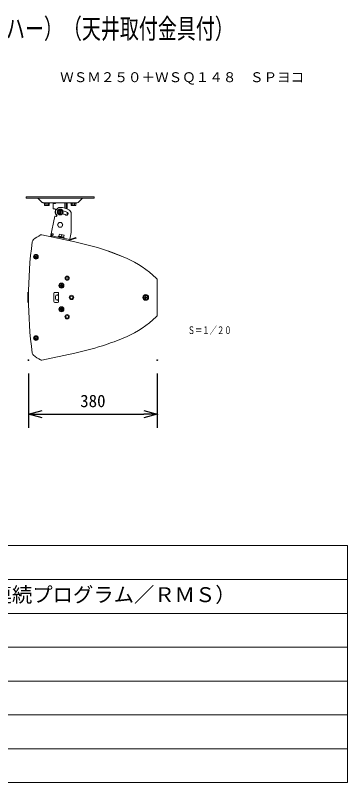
# Model space of a CAD drawing. Units: millimetres, scale not verified. Extents: x -63 to 62, y -56 to 57.
# Drawn here: x 13.5 to 62.5, y -56.5 to 56.8 of the extents above; entities that cross this region are included whole.
import ezdxf
from ezdxf.enums import TextEntityAlignment as Align

# ---------------------------------------------------------------- set-up
doc = ezdxf.new("R2010")
doc.units = ezdxf.units.MM
doc.header["$LTSCALE"] = 0.125
doc.header["$PDMODE"] = 32
doc.header["$PDSIZE"] = 0.0625
for name, color, linetype, lineweight in [('0-0_0', 7, 'Continuous', 25), ('0-1_WAKU', 1, 'Continuous', 18), ('0-4_GAIKEI', 1, 'Continuous', 18), ('0-5_SUNPO', 7, 'Continuous', 25)]:
    doc.layers.add(name, color=color, linetype=linetype, lineweight=lineweight)
for name, color, linetype in [('0-2_MOJI1', 7, 'Continuous'), ('0-3_TOUROKU', 7, 'Continuous'), ('0-6_DEFPOINTS', 7, 'Continuous')]:
    doc.layers.add(name, color=color, linetype=linetype)
doc.styles.add('ＭＳ ゴシック', font='')
doc.styles.get('ＭＳ ゴシック').set_extended_font_data('MS Gothic')

# ---------------------------------------------------------------- blocks, each defined once
blk = doc.blocks.new('_OPEN30')
at = {"layer": '0-0_0'}
blk.add_line((0, 0), (-1, 0), dxfattribs=at)
blk.add_lwpolyline([(-1, 0.26795), (0, 0), (-1, -0.26795)], dxfattribs=at)
blk = doc.blocks.new('D8')
at = {"layer": '0-5_SUNPO'}
for p, q in [((10.1576, 5.2152), (10.1576, -2.7848)), ((29.1576, 5.2152), (29.1576, -2.7848)), ((12.1576, -0.7848), (27.1576, -0.7848))]:
    blk.add_line(p, q, dxfattribs=at)
at = {"layer": '0-6_DEFPOINTS'}
for p in [(10.1576, 7.2152), (29.1576, 7.2152), (29.1576, -0.7848)]:
    blk.add_point(p, dxfattribs=at)
at = {"layer": '0-5_SUNPO', "xscale": 2, "yscale": 2, "rotation": 180}
blk.add_blockref('_OPEN30', (10.1576, -0.7848), dxfattribs=at)
at = {"layer": '0-5_SUNPO', "xscale": 2, "yscale": 2}
blk.add_blockref('_OPEN30', (29.1576, -0.7848), dxfattribs=at)
at = {"layer": '0-5_SUNPO', "style": 'ＭＳ ゴシック'}
blk.add_text('380', height=1.833, dxfattribs=at).set_placement((17.7826, -0.2848), align=Align.BOTTOM_LEFT)

msp = doc.modelspace()

# ---------------------------------------------------------------- linework, layer by layer
at = {"layer": '0-1_WAKU', "color": 4}
for p, q in [((62.4954, -21.4908), (-62.5046, -21.4908)), ((62.4954, -56.4908), (62.4954, -21.4908)), ((-62.5046, -56.4908), (62.4954, -56.4908))]:
    msp.add_line(p, q, dxfattribs=at)
at = {"layer": '0-1_WAKU'}
for p, q in [((-62.5046, -26.4908), (62.4954, -26.4908)), ((-62.5046, -31.4908), (62.4954, -31.4908)), ((-62.5046, -36.4908), (62.4954, -36.4908)), ((-62.5046, -41.4908), (62.4954, -41.4908)), ((-62.5046, -46.4908), (62.4954, -46.4908)), ((-62.5046, -51.4908), (62.4954, -51.4908))]:
    msp.add_line(p, q, dxfattribs=at)
at = {"layer": '0-4_GAIKEI', "color": 7}
for p, q in [((15.1012, 30.0006), (15.1012, 29.8406)), ((25.1012, 30.0006), (15.1012, 30.0006)), ((25.1012, 29.8406), (15.1012, 29.8406)), ((17.4693, 29.1975), (16.8262, 29.8406)), ((22.7331, 29.1975), (23.3762, 29.8406)), ((25.1012, 30.0006), (25.1012, 29.8406)), ((22.6199, 29.1506), (17.5825, 29.1506)), ((19.0762, 28.2206), (19.0762, 29.1106)), ((19.0774, 29.1306), (19.0774, 29.1506)), ((19.0774, 29.1306), (19.3849, 29.1306)), ((19.081, 29.0206), (19.3262, 29.0206)), ((19.3849, 29.1306), (19.3849, 29.1506)), ((19.4262, 29.1206), (19.4262, 29.1506)), ((20.7762, 28.3554), (20.7762, 29.1506)), ((21.1262, 29.1106), (21.1262, 28.2317)), ((19.2888, 28.2206), (19.0762, 28.2206)), ((19.6239, 27.1872), (19.5709, 27.2403)), ((21.7304, 27.5136), (21.7304, 24.7576)), ((18.673, 24.1295), (19.3175, 27.1618)), ((19.3175, 27.1618), (19.4887, 27.1254)), ((22.2696, 23.365), (17.3788, 24.4046)), ((18.9824, 24.5749), (18.7769, 24.6186)), ((18.9762, 24.0651), (19.0594, 24.4563)), ((19.0095, 24.2216), (21.5038, 23.6914)), ((21.4705, 23.5349), (21.7304, 24.7576)), ((16.1818, 23.7086), (16.2063, 23.7274)), ((26.9255, 22.0953), (29.8755, 20.9592)), ((34.4255, 12.6592), (34.4255, 17.6592)), ((17.3788, 5.9139), (22.2696, 6.9534))]:
    msp.add_line(p, q, dxfattribs=at)
at = {"layer": '0-4_GAIKEI'}
for p, q in [((17.7137, 29.1506), (17.7137, 29.1006)), ((17.7137, 29.1006), (17.8048, 29.0277)), ((18.5887, 29.1006), (17.7137, 29.1006)), ((17.8048, 29.0277), (17.8048, 28.7688)), ((17.8048, 28.7688), (17.8548, 28.7506)), ((18.1162, 28.7506), (17.8548, 28.7506)), ((17.978, 29.0277), (17.978, 28.7688)), ((18.1162, 28.7506), (18.1162, 28.8406)), ((18.1162, 28.8406), (18.1862, 28.8406)), ((18.1862, 28.7506), (18.1862, 28.8406)), ((18.4476, 28.7506), (18.1862, 28.7506)), ((18.3244, 29.0277), (18.3244, 28.7688)), ((18.4976, 28.7688), (18.4476, 28.7506)), ((18.5887, 29.1006), (18.4976, 29.0277)), ((18.4976, 29.0277), (18.4976, 28.7688)), ((18.5887, 29.1506), (18.5887, 29.1006)), ((19.2362, 29.1106), (19.2362, 29.0206)), ((20.8174, 29.1306), (20.8174, 29.1506)), ((20.8174, 29.1306), (21.1249, 29.1306)), ((20.9662, 28.295), (20.9662, 29.1106)), ((21.1249, 29.1306), (21.1249, 29.1506)), ((21.6137, 29.1506), (21.6137, 29.1006)), ((21.6137, 29.1006), (21.7048, 29.0277)), ((22.4887, 29.1006), (21.6137, 29.1006)), ((21.7048, 29.0277), (21.7048, 28.7688)), ((21.7048, 28.7688), (21.7548, 28.7506)), ((22.0162, 28.7506), (21.7548, 28.7506)), ((21.878, 29.0277), (21.878, 28.7688)), ((22.0162, 28.7506), (22.0162, 28.8406)), ((22.0162, 28.8406), (22.0862, 28.8406)), ((22.0862, 28.7506), (22.0862, 28.8406)), ((22.3476, 28.7506), (22.0862, 28.7506)), ((22.2244, 29.0277), (22.2244, 28.7688)), ((22.3976, 28.7688), (22.3476, 28.7506)), ((22.4887, 29.1006), (22.3976, 29.0277)), ((22.3976, 29.0277), (22.3976, 28.7688)), ((22.4887, 29.1506), (22.4887, 29.1006)), ((19.928, 28.0706), (19.7548, 27.7706)), ((19.7548, 27.7706), (19.928, 27.4706)), ((19.928, 28.0706), (20.2744, 28.0706)), ((19.928, 27.4706), (20.2744, 27.4706)), ((19.9387, 27.8056), (19.9387, 27.7356)), ((20.0662, 27.8056), (19.9387, 27.8056)), ((19.9387, 27.7356), (20.0662, 27.7356)), ((20.0662, 28.0706), (20.0662, 27.8056)), ((20.0662, 27.7356), (20.0662, 27.4706)), ((20.1362, 27.8056), (20.1362, 28.0706)), ((20.2637, 27.8056), (20.1362, 27.8056)), ((20.1362, 27.4706), (20.1362, 27.7356)), ((20.1362, 27.7356), (20.2637, 27.7356)), ((20.2637, 27.7356), (20.2637, 27.8056)), ((20.4476, 27.7706), (20.2744, 28.0706)), ((20.2744, 27.4706), (20.4476, 27.7706)), ((21.1262, 27.7307), (21.1262, 27.3044)), ((19.8991, 26.2206), (19.697, 25.8706)), ((20.3033, 26.2206), (19.8991, 26.2206)), ((20.5053, 25.8706), (20.3033, 26.2206)), ((19.697, 25.8706), (19.8991, 25.5206)), ((19.8991, 25.5206), (20.3033, 25.5206)), ((20.3033, 25.5206), (20.5053, 25.8706)), ((18.8295, 24.0962), (18.9334, 24.5853)), ((19.8086, 24.1335), (19.792, 24.0552)), ((19.8086, 24.1335), (20.689, 23.9464)), ((19.915, 24.2131), (19.8942, 24.1153)), ((19.915, 24.2131), (20.6242, 24.0624)), ((19.9272, 24.2105), (19.9896, 24.5039)), ((19.9896, 24.5039), (20.6743, 24.3584)), ((20.2696, 24.1377), (20.3282, 24.4134)), ((20.6242, 24.0624), (20.6034, 23.9646)), ((20.6119, 24.065), (20.6743, 24.3584)), ((20.689, 23.9464), (20.6723, 23.8681)), ((21.4841, 23.5988), (22.4535, 23.9138)), ((22.4226, 24.0089), (21.5081, 23.7117)), ((22.4535, 23.9138), (22.4226, 24.0089)), ((16.4255, 21.1859), (16.4255, 21.1359)), ((16.4605, 21.1859), (16.4255, 21.1859)), ((16.4255, 21.1359), (16.4605, 21.1359)), ((16.5005, 21.2609), (16.5005, 21.2259)), ((16.5505, 21.2609), (16.5005, 21.2609)), ((16.5005, 21.0959), (16.5005, 21.0609)), ((16.5005, 21.0609), (16.5505, 21.0609)), ((16.5505, 21.2259), (16.5505, 21.2609)), ((16.5505, 21.0609), (16.5505, 21.0959)), ((16.6255, 21.1859), (16.5905, 21.1859)), ((16.5905, 21.1359), (16.6255, 21.1359)), ((16.6255, 21.1359), (16.6255, 21.1859)), ((20.2555, 17.0301), (20.2555, 17.0651)), ((20.2555, 17.0651), (20.2955, 17.0651)), ((20.2955, 17.0651), (20.2955, 17.0301)), ((19.3255, 15.9101), (19.7255, 15.9101)), ((20.1205, 16.8901), (20.1205, 16.9301)), ((20.1205, 16.9301), (20.1555, 16.9301)), ((20.1555, 16.8901), (20.1205, 16.8901)), ((20.2555, 16.7551), (20.2555, 16.7901)), ((20.2955, 16.7551), (20.2555, 16.7551)), ((20.2955, 16.7901), (20.2955, 16.7551)), ((20.3955, 16.9301), (20.4305, 16.9301)), ((20.4305, 16.8901), (20.3955, 16.8901)), ((20.4305, 16.9301), (20.4305, 16.8901)), ((19.1755, 14.5601), (19.1755, 15.7601)), ((19.4264, 15.3976), (19.4264, 14.9226)), ((19.4489, 15.4976), (19.8305, 15.4976)), ((19.8305, 14.8226), (19.4489, 14.8226)), ((19.7505, 15.5976), (19.7505, 15.4976)), ((19.8755, 15.5976), (19.7505, 15.5976)), ((19.7505, 14.8226), (19.7505, 14.7226)), ((19.8305, 14.8226), (19.8305, 15.4976)), ((19.8755, 15.7601), (19.8755, 14.5601)), ((32.5705, 15.1792), (32.6055, 15.1792)), ((32.5705, 15.1392), (32.5705, 15.1792)), ((32.6055, 15.1392), (32.5705, 15.1392)), ((32.7055, 15.3142), (32.7455, 15.3142)), ((32.7055, 15.2792), (32.7055, 15.3142)), ((32.7055, 15.0042), (32.7055, 15.0392)), ((32.7455, 15.0042), (32.7055, 15.0042)), ((32.7455, 15.3142), (32.7455, 15.2792)), ((32.7455, 15.0392), (32.7455, 15.0042)), ((32.8455, 15.1792), (32.8805, 15.1792)), ((32.8805, 15.1392), (32.8455, 15.1392)), ((32.8805, 15.1792), (32.8805, 15.1392)), ((19.7255, 14.4101), (19.3255, 14.4101)), ((19.7505, 14.7226), (19.8755, 14.7226)), ((20.1205, 13.3901), (20.1205, 13.4301)), ((20.1205, 13.4301), (20.1555, 13.4301)), ((20.1555, 13.3901), (20.1205, 13.3901)), ((20.2555, 13.5301), (20.2555, 13.5651)), ((20.2555, 13.5651), (20.2955, 13.5651)), ((20.2555, 13.2551), (20.2555, 13.2901)), ((20.2955, 13.2551), (20.2555, 13.2551)), ((20.2955, 13.5651), (20.2955, 13.5301)), ((20.2955, 13.2901), (20.2955, 13.2551)), ((20.3955, 13.4301), (20.4305, 13.4301)), ((20.4305, 13.3901), (20.3955, 13.3901)), ((20.4305, 13.4301), (20.4305, 13.3901)), ((16.4255, 9.1842), (16.4605, 9.1842)), ((16.4255, 9.1342), (16.4255, 9.1842)), ((16.4605, 9.1342), (16.4255, 9.1342)), ((16.5005, 9.2592), (16.5505, 9.2592)), ((16.5005, 9.2242), (16.5005, 9.2592)), ((16.5005, 9.0592), (16.5005, 9.0942)), ((16.5505, 9.2592), (16.5505, 9.2242)), ((16.5505, 9.0942), (16.5505, 9.0592)), ((16.5905, 9.1842), (16.6255, 9.1842)), ((16.6255, 9.1342), (16.5905, 9.1342)), ((16.6255, 9.1842), (16.6255, 9.1342)), ((16.5505, 9.0592), (16.5005, 9.0592))]:
    msp.add_line(p, q, dxfattribs=at)
at = {"layer": '0-4_GAIKEI', "color": 7, "lineweight": 25}
for p, q in [((15.3574, 14.4042), (15.3574, 15.9156)), ((15.3574, 15.9156), (15.4755, 15.9156)), ((15.3574, 14.4042), (15.4755, 14.4042))]:
    msp.add_line(p, q, dxfattribs=at)
at = {"layer": '0-4_GAIKEI'}
for centre, radius in [((20.1012, 27.7706), 0.4375), ((16.5255, 21.1609), 0.35), ((16.5255, 21.1609), 0.25), ((21.1255, 18.0101), 0.3013), ((21.1255, 18.0101), 0.3), ((21.1255, 18.0101), 0.175), ((20.2755, 16.9101), 0.375), ((20.2755, 16.9101), 0.2625), ((21.7755, 15.1601), 0.325), ((21.7755, 15.1601), 0.2), ((32.7255, 15.1592), 0.425), ((32.7255, 15.1592), 0.2995), ((20.2755, 13.4101), 0.375), ((20.2755, 13.4101), 0.2625), ((21.1255, 12.3101), 0.325), ((21.1255, 12.3101), 0.2), ((16.5255, 9.1592), 0.35), ((16.5255, 9.1592), 0.25)]:
    msp.add_circle(centre, radius, dxfattribs=at)
at = {"layer": '0-4_GAIKEI', "color": 7}
for centre, radius, start, end in [((17.5825, 29.3106), 0.16, 225, 270), ((18.8762, 29.1106), 0.2, 0, 11.54631), ((18.8762, 29.1106), 0.36, 0, 3.19658), ((19.3262, 29.1206), 0.1, 270, 0), ((20.1012, 27.7706), 0.675, 90, 222.46433), ((20.1012, 25.8706), 2.575, 59.85415, 90), ((21.3262, 29.1106), 0.2, 168.43406, 180), ((22.6199, 29.3106), 0.16, 270, 315), ((19.2888, 28.0956), 0.125, 338.19625, 90), ((20.1012, 27.7706), 0.75, 158.19625, 225), ((19.5147, 27.2476), 0.125, 258, 343.98082), ((19.511, 27.2305), 0.125, 352.01918, 42.46433), ((20.1012, 25.8706), 1.675, 60, 78.08072), ((20.1012, 25.8706), 2.125, 60, 79.36135), ((21.0512, 27.5161), 0.225, 240, 60), ((21.0554, 27.5136), 0.675, 0, 59.85415), ((21.0618, 17.3694), 8, 118.81154, 127.59013), ((17.3269, 24.16), 0.25, 78, 118.81154), ((18.9616, 24.4771), 0.1, 348, 78), ((75.4255, 15.1592), 60, 172.12411, 187.87589), ((16.4868, 23.3124), 0.5, 127.59013, 172.12411), ((13.4333, -18.2062), 42.5, 71.49044, 78), ((15.6556, -11.5684), 35.5, 66.38672, 71.49044), ((23.8671, 7.2152), 15, 46.07754, 66.38672), ((33.9255, 17.6592), 0.5, 0, 46.07754), ((33.9255, 12.6592), 0.5, 313.92246, 0), ((23.8671, 23.1033), 15, 293.61328, 313.92246), ((15.6556, 41.8868), 35.5, 288.50956, 293.61328), ((13.4333, 48.5247), 42.5, 282, 288.50956), ((16.4868, 7.0061), 0.5, 187.87589, 232.40987), ((21.0618, 12.949), 8, 232.40987, 241.18846), ((17.3269, 6.1584), 0.25, 241.18846, 282)]:
    msp.add_arc(centre, radius, start, end, dxfattribs=at)
at = {"layer": '0-4_GAIKEI'}
for centre, radius, start, end in [((21.3262, 29.1106), 0.36, 176.76114, 180), ((20.1012, 27.7706), 0.2964, 96.78129, 263.21871), ((20.1012, 27.7706), 0.2964, 276.78129, 83.21871), ((20.1012, 25.8706), 0.3542, 98.77493, 141.22507), ((20.1012, 25.8706), 0.3542, 38.77493, 81.22507), ((20.1012, 25.8706), 0.3542, 158.77493, 201.22507), ((20.1012, 25.8706), 0.3542, 218.77493, 261.22507), ((20.1012, 25.8706), 0.3542, 278.77493, 321.22507), ((20.1012, 25.8706), 0.3542, 338.77493, 21.22507), ((16.4605, 21.2259), 0.04, 270, 0), ((16.4605, 21.0959), 0.04, 0, 90), ((16.5905, 21.2259), 0.04, 180, 270), ((16.5905, 21.0959), 0.04, 90, 180), ((20.1555, 17.0301), 0.1, 270, 0), ((20.3955, 17.0301), 0.1, 180, 270), ((19.3255, 15.7601), 0.15, 90, 180), ((19.7255, 15.7601), 0.15, 0, 90), ((20.1555, 16.7901), 0.1, 0, 90), ((20.3955, 16.7901), 0.1, 90, 180), ((32.6055, 15.2792), 0.1, 270, 0), ((32.6055, 15.0392), 0.1, 0, 90), ((32.8455, 15.2792), 0.1, 180, 270), ((32.8455, 15.0392), 0.1, 90, 180), ((19.3255, 14.5601), 0.15, 180, 270), ((19.7255, 14.5601), 0.15, 270, 0), ((20.1555, 13.5301), 0.1, 270, 0), ((20.1555, 13.2901), 0.1, 0, 90), ((20.3955, 13.5301), 0.1, 180, 270), ((20.3955, 13.2901), 0.1, 90, 180), ((16.4605, 9.2242), 0.04, 270, 0), ((16.4605, 9.0942), 0.04, 0, 90), ((16.5905, 9.2242), 0.04, 180, 270), ((16.5905, 9.0942), 0.04, 90, 180)]:
    msp.add_arc(centre, radius, start, end, dxfattribs=at)

# ---------------------------------------------------------------- block references
at = {"layer": '0-5_SUNPO'}
msp.add_blockref('D8', (5.2679, -1.3052), dxfattribs=at)

# ---------------------------------------------------------------- texts
at = {"layer": '0-2_MOJI1', "style": 'ＭＳ ゴシック', "width": 0.7}
msp.add_text('３０ｃｍ\u3000コーン形スピーカー（ウーハー）（天井取付金具付）', height=2.933, dxfattribs=at).set_placement((-35.5046, 52.5092), align=Align.BOTTOM_LEFT)
at = {"layer": '0-2_MOJI1', "style": 'ＭＳ ゴシック'}
msp.add_text('４００Ｗ／２００Ｗ（連続プログラム／ＲＭＳ）', height=2.199, dxfattribs=at).set_placement((-20.0046, -30.4908), align=Align.BOTTOM_LEFT)
at = {"layer": '0-3_TOUROKU', "style": 'ＭＳ ゴシック'}
msp.add_text('ＷＳＭ２５０＋ＷＳＱ１４８\u3000ＳＰヨコ', height=1.466, dxfattribs=at).set_placement((20.0954, 46.5092), align=Align.BOTTOM_LEFT)
at = {"layer": '0-3_TOUROKU', "style": 'ＭＳ ゴシック', "width": 0.7}
msp.add_text('Ｓ＝１／２０', height=1.1, dxfattribs=at).set_placement((38.9143, 9.4283), align=Align.BOTTOM_LEFT)

doc.saveas('drawing.dxf')
